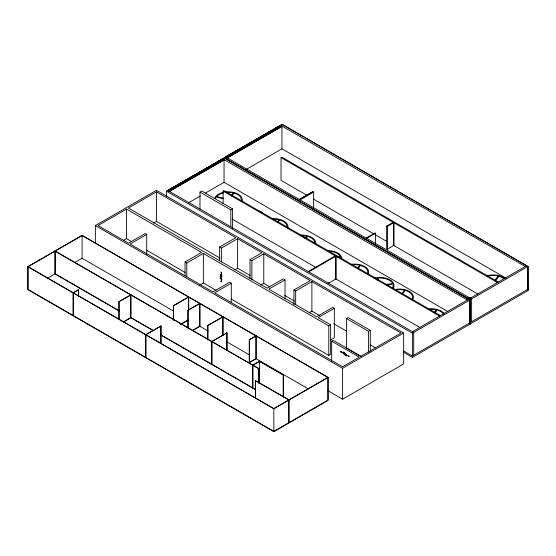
<?xml version="1.0" encoding="UTF-8"?>
<svg xmlns="http://www.w3.org/2000/svg" width="556" height="556" viewBox="0 0 556 556"><rect width="100%" height="100%" fill="white"/><g stroke="black" fill="none" stroke-linecap="round" stroke-linejoin="round"><path stroke-width="0.83" d="M335.928 279.001L335.928 256.24M393.836 245.495L393.836 222.734M231.539 195.212L232.992 193.363L233.84 193.585L231.901 196.053M277.194 222.066L278.653 220.225L279.494 220.447L278.042 222.289M305.029 238.475L306.488 236.627L307.336 236.849L305.876 238.698M357.445 268.117L359.391 265.657L360.232 265.879L358.293 268.339M401.731 293.672L404.156 290.593L405.004 290.816L402.085 294.506M434.528 312.131L435.98 310.283L436.828 310.512L434.889 312.972M494.465 280.759L497.863 276.45L498.711 276.673L495.313 280.982M470.098 324.072L469.966 299.892L469.966 322.772L469.966 300.004L224.374 157.834L169.107 191.188L169.107 191.646L224.047 159.926L169.107 191.188L224.047 159.468L224.047 182.312L447.816 311.499M169.107 191.306L222.734 158.828L467.339 300.045M227.008 157.8L280.634 125.204L281.948 126.42L227.008 158.14L227.008 157.682L281.948 125.962L281.948 148.806L506.467 278.431M95.368 243.584L95.368 225.562L156.424 190.312L403.656 333.051L403.656 363.951L342.6 399.194L327.574 390.52M185.051 275.901L185.051 262.008L201.613 252.452L126.518 209.098L97.995 225.562L128.519 243.18L145.206 233.548L146.721 234.417L146.721 254.384M219.578 260.931L219.578 247.038L235.814 237.669L156.424 191.834L128.36 208.034L267.144 288.161L283.31 278.827L285.019 279.814L285.019 298.913M27.8 266.699L82.086 235.355L328.137 377.413L328.137 400.327L273.851 431.671L27.8 289.613L27.8 266.699L273.851 408.75L328.137 377.413M28.064 266.699L73.149 292.727L73.149 315.488L28.064 289.461L28.064 266.699L55.009 251.138L130.764 294.875L130.764 317.643L123.369 321.91M119.589 311.04L55.141 273.83L55.141 251.062L82.086 235.508L188.574 296.994L188.574 310.484M280.634 125.204L224.381 157.682L470.3 299.663L527.873 266.498L527.873 289.266L527.873 266.387L528.005 290.566M166.473 196.261L166.473 191.188L222.734 158.71M470.3 298.218L526.56 265.74L282.281 124.329L225.694 156.924L280.634 125.322L525.239 266.539L526.56 265.782L527.873 266.498M222.734 159.162L224.374 157.834M47.135 278.452L55.315 273.726M74.601 262.592L82.086 258.276L173.604 311.11M200 209.028L200 192.112L201.772 191.083L232.596 208.882L232.596 228.342M246.315 169.378L281.948 148.806M123.515 240.352L126.518 238.614L131.772 241.651M153.47 223.06L156.424 221.351L220.086 258.109M188.408 202.884L200.285 196.025M205.484 193.022L224.047 182.312M146.721 234.417L130.028 244.056L212.934 291.921L229.628 282.288L231.289 283.24L231.289 302.346M307.357 195.573L281.03 180.366L281.03 157.605L281.878 157.112L498.301 282.059M223.123 203.76L223.123 191.111L223.978 190.618L440.394 315.565M73.149 292.727L78.611 289.718L78.611 296.466M73.274 292.803L145.748 334.642L145.748 357.411L73.274 315.565L73.274 292.803L78.611 289.718M200 192.112L230.816 209.904L232.596 208.882M118.935 319.415L118.935 301.706L130.764 294.875M118.935 301.706L130.896 294.951L258.735 368.607L258.735 382.945M185.051 262.008L186.788 263.016L203.35 253.453L328.805 325.885L330.639 324.822L330.639 354.339L328.805 355.402L231.143 299.024M299.343 199.521L312.91 191.681L313.647 192.105L313.647 208.528M300.073 199.945L313.647 192.105M219.578 247.038L221.385 248.087L237.62 238.712L261.925 252.744L250.033 259.61L250.033 278.716M123.501 321.987L130.896 317.719L153.435 330.73M199.75 285.054L203.35 282.976L216.124 290.35M234.667 269.938L237.62 268.228L250.144 275.463M173.465 320.054L173.465 305.717L188.574 296.994M173.465 305.717L188.706 297.064L199.771 303.451L199.771 326.219L192.376 330.486M250.033 259.61L251.889 260.688L263.78 253.814L310.172 280.599L293.936 289.968L293.936 304.73M231.289 283.24L214.595 292.88L342.6 366.786L359.294 357.147L331.696 341.21L331.696 361.178M145.748 334.642L160.997 325.99L160.997 343.698M187.942 327.991L187.942 310.283L199.771 303.451M255.406 398.353L255.406 380.645L288.835 399.952L288.835 422.713L273.851 431.366L145.88 357.48L145.88 334.719L160.997 325.99M187.942 310.283L199.903 303.527L222.866 316.788L222.866 335.337M180.658 324.329L187.858 320.173M180.79 324.405L187.991 320.249M260.806 285.054L263.78 283.338L269.764 286.792M192.508 330.563L199.903 326.296L208.111 331.035M285.019 279.814L268.854 289.148L316.621 316.725L332.787 307.392L334.344 308.288L334.344 337.812L330.667 339.931M207.749 339.848L207.749 325.517L222.866 316.788M207.749 325.517L222.998 316.864L327.873 377.413L327.873 400.174L288.967 422.636L288.967 399.875L327.873 377.413M335.212 255.823L308.205 271.571L308.726 271.877L335.873 256.205L335.873 278.966L327.984 283.525M386.712 226.021L387.365 226.396L393.78 222.699L393.78 245.467L387.365 249.164L386.712 248.789L386.712 226.021L393.12 222.317M366.105 238.065L375.008 232.922L375.536 233.228L375.536 244.188M366.633 238.371L375.536 233.228M293.936 289.968L295.667 290.969L311.895 281.593L401.029 333.051L360.809 356.278L333.204 340.341L331.696 341.21M55.141 251.062L211.766 341.495L227.015 332.842L227.015 350.551M283.393 396.88L283.393 374.952L259.534 361.178L252.695 365.125L252.695 387.886L211.899 364.333L211.899 341.572L227.015 332.842M249.276 339.779L255.982 335.907L255.982 358.676L249.276 362.54L249.276 339.779L256.094 335.97L256.094 358.738L249.276 362.54M308.941 312.82L311.895 311.117L319.387 315.44M334.344 308.288L318.178 317.622L330.639 324.822M283.393 374.952L259.534 361.407L252.897 365.236L252.897 388.005L255.816 389.687M361.205 356.598L346.444 348.07L346.444 318.553L348.153 317.566L370.296 330.347L370.296 351.19M255.406 380.645L288.967 399.875M346.444 318.553L368.586 331.334L370.296 330.347M95.368 225.562L342.6 368.301L403.656 333.051M145.88 334.719L273.851 408.597L288.835 399.952M468.652 299.288L412.399 331.724L413.713 332.488M166.473 191.188L412.399 333.169L469.966 300.004M470.3 322.501L528.005 289.19M470.098 322.695L412.399 356.007L403.371 350.801M528.2 290.454L470.3 323.877L470.3 299.663M403.371 352.177L412.399 357.383L470.293 323.96M222.734 158.828L167.787 190.548L224.179 157.987L469.966 299.892M226.959 157.654L281.899 126.045M169.052 191.16L223.992 159.551M299.309 199.5L312.896 191.674M264.114 135.052L225.694 156.924L471.613 298.982L471.613 321.743M265.615 134.198L280.634 125.649M205.463 168.982L167.787 190.43L413.713 332.412L413.713 355.249M206.964 168.127L212.218 165.139M213.719 164.284L215.221 163.429M216.722 162.574L218.974 161.289M220.475 160.434L221.983 159.579M227.008 157.682L281.948 126.407M337.798 257.074L339.403 256.858L339.619 257.379M386.1 284.45L391.709 283.685L391.924 284.206L386.316 284.971M223.262 198.235L217.57 196.734L217.181 197.227L222.873 198.721M282.08 124.488L527.873 266.387M281.03 157.605L497.446 282.552M313.375 199.048L373.562 233.791M375.064 234.66L387.101 241.61M393.12 245.085L477.924 294.048M223.123 191.111L439.539 316.058M232.151 219.085L316.406 267.735M335.873 278.966L420.016 327.553M328.805 282.288L329.458 282.67M284.735 295.431L294.458 301.046M333.614 323.655L346.353 331.008M370.317 344.845L375.564 347.868M146.791 250.318L185.092 272.433M226.751 341.794L249.366 354.853M255.371 358.321L308.629 389.068M211.899 341.572L258.735 368.607M130.083 317.094L153.317 330.507M160.809 334.837L211.766 364.256L211.766 341.495M119.512 311.145L55.009 273.906L55.009 251.138M160.941 335.066L255.6 389.714M378.699 280.829L377.802 278.632L376.892 278.758L377.496 280.217M412.399 333.169L412.399 357.383M387.365 226.396L387.365 249.164M368.586 331.334L368.586 352.177M342.6 368.301L342.6 399.194M328.805 325.885L328.805 355.402M311.895 281.593L311.895 311.117M295.667 290.969L295.667 304.862M283.199 375.071L283.199 396.991M282.281 124.329L282.08 124.822L282.08 124.447M273.851 408.597L273.851 431.671M263.78 253.814L263.78 283.338M259.534 361.407L259.534 383.327M258.603 368.684L258.603 383.021M255.538 380.575L255.538 398.277M251.889 260.688L251.889 279.786M249.387 339.841L249.387 362.609M237.62 238.712L237.62 268.228M230.816 209.904L230.816 226.827M226.883 332.766L226.883 350.475M222.998 316.864L222.998 335.414M221.385 248.087L221.385 261.973M207.881 325.594L207.881 339.924M203.35 253.453L203.35 282.976M199.903 303.527L199.903 326.296M188.706 297.064L188.706 310.561M188.074 310.359L188.074 328.068M186.788 263.016L186.788 276.909M173.59 305.793L173.59 320.131M160.865 325.913L160.865 343.622M156.424 191.834L156.424 221.351M130.896 294.951L130.896 317.719M126.518 209.098L126.518 238.614M119.067 301.783L119.067 319.491M82.086 235.355L82.086 258.276M78.479 289.641L78.479 296.39M486.695 275.852A13.942 8.048 0 0 1 504.591 278.285M488.682 275.922A13.01 7.513 0 0 1 503.833 278.598M469.563 298.134A13.01 7.513 0 0 1 471.259 298.224M468.131 297.613A13.942 8.048 0 0 1 471.043 297.662M258.012 210.578A13.942 8.048 0 0 1 262.508 213.156M428.579 308.907A13.942 8.048 0 0 1 444.418 313.973M395.337 289.426A13.942 8.048 0 0 1 409.557 291.511A13.942 8.048 0 0 1 412.67 299.788M351.99 264.281A13.942 8.048 0 0 1 368.517 273.496M300.525 235.125A13.942 8.048 0 0 1 315.759 243.771M272.69 218.716A13.942 8.048 0 0 1 287.772 228.057M214.616 198.548A13.942 8.048 0 0 1 223.484 192.334M225.59 191.987A13.942 8.048 0 0 1 242.117 201.202M328.255 250.666A13.942 8.048 0 0 1 341.78 258.95M374.188 278.257A13.942 8.048 0 0 1 389.235 279.432A13.942 8.048 0 0 1 393.502 287.848M430.108 309.317A13.01 7.513 0 0 1 443.542 314.161M395.775 289.912A13.01 7.513 0 0 1 408.952 291.921A13.01 7.513 0 0 1 411.794 299.615M351.837 264.844A13.01 7.513 0 0 1 367.599 273.406M301.463 235.626A13.01 7.513 0 0 1 314.814 242.416M272.774 219.252A13.01 7.513 0 0 1 286.993 227.321M215.533 198.631A13.01 7.513 0 0 1 223.025 193.022M227.119 192.397A13.01 7.513 0 0 1 241.2 201.112M328.228 251.201A13.01 7.513 0 0 1 340.835 258.276M375.529 278.514A13.01 7.513 0 0 1 389.012 280.036A13.01 7.513 0 0 1 392.612 287.695M220.871 274.553C220.211 275.79 223.088 276.805 221.003 275.574L220.989 275.22L221.886 275.741L220.989 274.706L221.886 275.067L220.871 274.553M344.692 353.414L344.22 354.353C345.575 355.249 342.899 354.137 344.546 353.394L344.094 352.573L344.692 353.414M220.252 276.631C220.982 279.029 223.046 277.444 220.252 276.631M220.252 278.09L220.315 278.792L220.746 279.049L220.378 278.25L221.761 279.466C222.212 279.96 221.67 278.341 220.252 278.09M344.928 353.095C344.053 356.959 347.493 354.36 344.928 353.095M343.212 352.024L342.816 353.199L343.281 353.463C343.587 355.291 343.427 351.309 343.281 353.324L343.212 352.024M221.219 277.27L221.761 278.014L221.219 277.27M220.968 277.34L220.378 276.791L220.968 277.34M221.49 281.475L221.198 281.76C220.28 279.925 221.434 282.941 221.49 281.475M221.198 272.245C220.204 271.766 222.449 273.517 221.198 272.245M341.175 351.448C339.744 351.378 342.037 353.248 340.786 351.726L341.175 351.448M348.959 356.445C348.876 357.55 348.494 354.742 348.959 356.445M346.576 354.693C345.297 353.38 346.089 357.008 345.978 354.492L346.423 355.77L346.722 354.916L346.861 356.028L346.576 354.693M221.33 273.024L221.33 273.524L221.33 273.024M221.462 276.193L220.739 275.922L221.337 276.784C218.529 273.566 221.92 278.528 221.462 276.499L221.886 276.742L221.462 276.193M221.33 280.627L221.33 281.127L221.33 280.627M345.443 353.463L345.067 353.241L345.443 355.062L345.443 353.463M341.829 352.323L341.398 352.073L341.829 352.323M348.348 356.09L347.917 355.84L348.348 356.09"/></g></svg>
